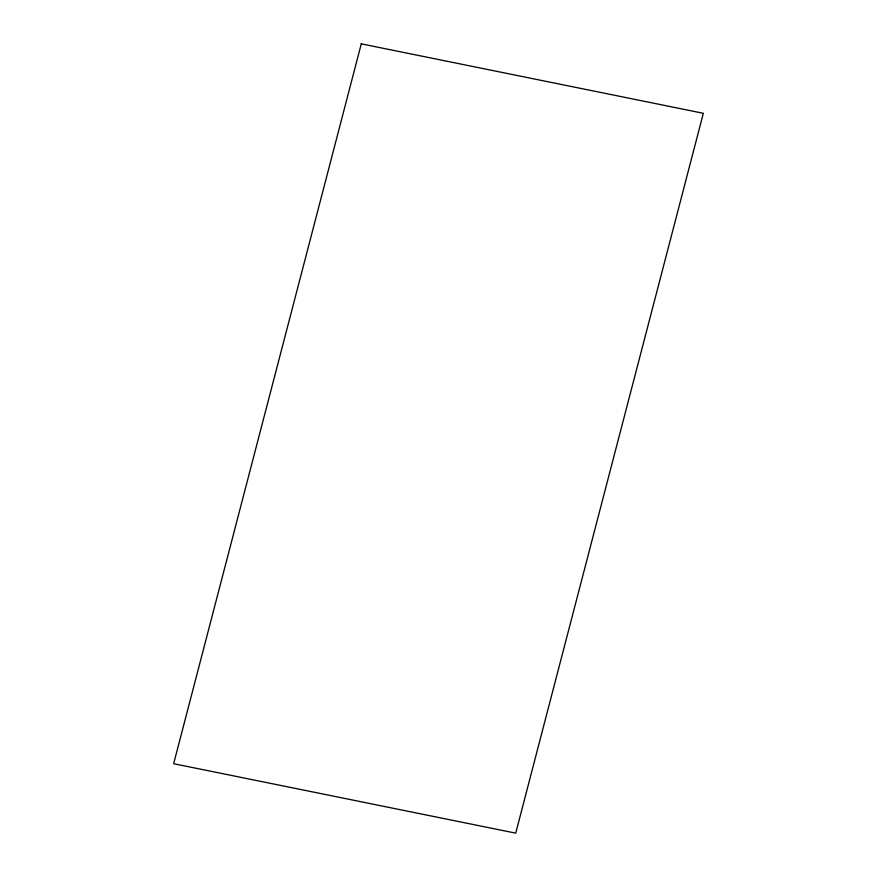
<?xml version="1.0" encoding="UTF-8"?>
<svg xmlns="http://www.w3.org/2000/svg" width="877" height="877" viewBox="0 0 877 877"><rect width="100%" height="100%" fill="white"/><g stroke="black" fill="none" stroke-linecap="round" stroke-linejoin="round"><path stroke-width="1.32" d="M361.28 43.85L173.657 763.703L515.72 833.15L703.343 113.297L361.28 43.85"/></g></svg>
